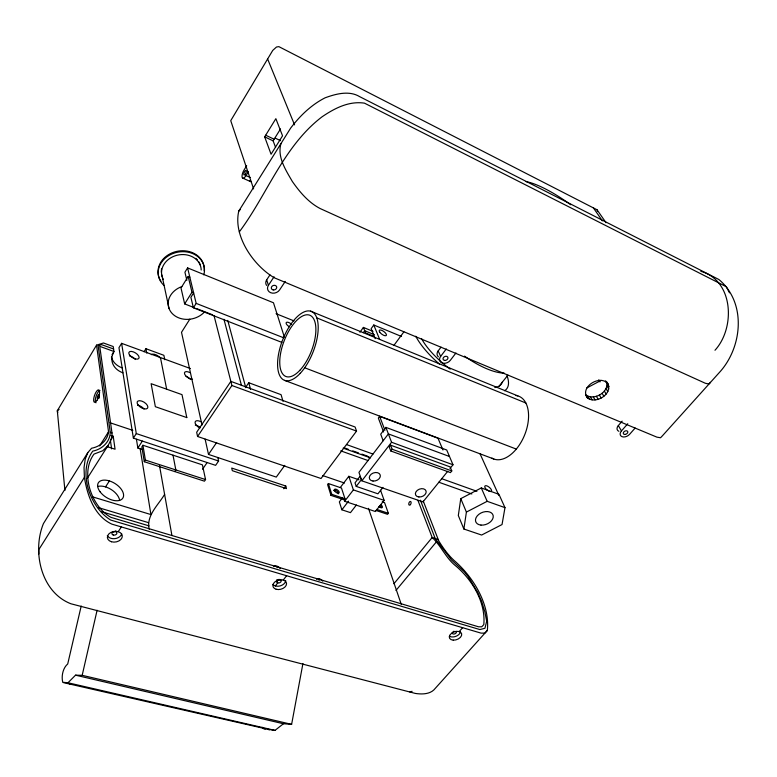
<?xml version="1.0" encoding="UTF-8"?>
<svg xmlns="http://www.w3.org/2000/svg" width="777" height="777" viewBox="0 0 777 777"><rect width="100%" height="100%" fill="white"/><g stroke="black" fill="none" stroke-linecap="round" stroke-linejoin="round"><path stroke-width="1.17" d="M423.271 501.068L438.733 540.86C443.414 548.513 448.717 555.963 455.613 561.79C474.116 578.37 489.996 605.021 487.334 630.468L435.314 688.305C430.749 694.395 422.144 694.463 415.297 693.424L70.94 603.778C40.792 592.152 32.032 551.175 43.463 523.543L87.782 452.651L91.579 448.242C100.048 446.658 107.479 440.734 108.547 431.75L96.533 345.143L103.477 342.987L113.219 346.532L113.957 351.495L112.228 355.575A20.241 16.171 -8.1 0 0 122.892 372.805M38.85 554.001L38.899 549.475L84.402 477.36L84.033 467.657L85.198 459.246L87.782 452.651M64.918 490.501L57.313 410.751L96.533 345.143M607.119 382.352C614.18 392.968 596.425 404.807 587.461 397.921L585.741 394.91C594.201 401.087 609.809 391.919 606.526 381.361M113.597 348.99L101.602 344.667L98.125 345.755L110.256 432.352C110.072 442.055 101.884 449.368 92.754 451.136C77.622 471.921 89.763 507.332 110.674 520.046L479.875 629.564L484.945 628.263L486.693 621.279L484.848 611.761L481.517 601.019L477.612 592.307L468.21 576.631L464.364 571.862L451.427 559.848L435.198 538.51L420.415 500.223M460.761 498.649L458.323 515.539L463.869 529.011L481.623 535.042L502.039 524.543L504.982 507.643L498.951 494.327L481.284 487.956L460.761 498.649L466.404 512.082L463.869 529.011M81.196 606.05L67.725 663.956C62.888 667.997 61.208 676.262 62.743 682.274L67.987 682.769L75.524 675.174L283.43 723.746L291.618 724.358L302.933 663.519M75.524 675.174L82.177 675.32L97.096 610.256M280.953 143.609C277.049 157.071 285.887 170.241 292.317 181.449C299.776 192.084 308.459 202.447 320.163 208.547L705.293 383.246L708.857 384.032L710.499 382.352M238.782 211.072C232.906 235.965 253.564 265.676 274.417 277.845L656.915 437.15L660.547 437.752L662.392 435.839L720.726 370.979C742.569 345.668 746.27 302.272 718.871 279.506L359.605 96.62C349.135 90.258 335.81 93.891 325.097 97.815C311.247 104.866 299.99 115.822 290.647 128.098L238.782 211.072L240.346 209.518M149.213 529.224C146.018 515.51 158.285 505.147 164.607 494.357M87.238 478.409L107.945 445.697C110.363 441.414 112.947 436.373 111.762 431.352L99.728 346.338L113.957 351.495L112.073 354.594L112.568 354.778M190.375 368.531L121.61 343.337L118.959 347.698L133.372 438.111L215.608 465.345L218.599 461.023L217.793 457.488M246.668 165.754L244.124 169.891A5.895 2.156 -66.9 0 0 242.171 177.418A5.895 2.156 -66.9 0 0 246.008 175.592L248.368 171.785M264.666 136.859L275.864 118.677L282.546 135.82L271.066 154.234L264.666 136.859L273.115 140.851L275.582 147.416M284.363 337.072L273.475 302.768L187.597 267.9L184.926 272.222L186.849 280.303M189.831 277.117L188.18 276.457L181.002 288.014L184.664 303.904L194.736 307.847M273.115 140.851L280.516 128.933M144.046 351.767L145.94 348.718L163.889 355.312L164.763 359.702M184.664 303.904L191.977 292.249L188.18 276.457M99.631 445.94L108.547 431.75M239.287 231.925C267.405 194.24 283.634 146.105 322.018 116.841C334.479 108.353 348.922 100.796 364.491 103.156L726.34 286.732L729.486 292.812M281.866 342.395L193.395 307.799L196.173 303.389L187.597 267.9M110.975 435.499L113.219 436.237L110.451 440.608L111.606 448.892M189.811 319.192L181.507 332.303L202.01 425.058M133.372 438.111L136.286 433.585L121.61 343.337M105.555 486.888L109.402 480.924M142.385 449.514L137.85 448.028L142.346 441.083M142.919 445.25L141.851 446.892L144.299 461.723L204.448 481.177L205.555 479.574L202.409 464.86L142.919 445.25L145.386 460.071L144.299 461.723M266.589 285.402A6.595 5.439 -18.1 0 1 266.676 279.866L269.959 274.883M285.256 281.429L279.594 289.938A6.624 5.449 -18.1 0 1 270.649 292.696A6.624 5.449 -18.1 0 1 268.415 285.334L274.067 276.767M118.211 531.682L121.367 526.942M197.572 436.48L196.668 432.265L230.847 381.381L355.099 427.01L356.546 431.089L321.037 478.506L197.572 436.48L231.905 385.509L214.025 315.617M174.738 471.561L175.835 469.939L173.009 455.167M245.425 387.655L248.766 382.74L281.06 394.667L283.032 401.311M284.77 465.384L276.272 477.088L208.498 454.409L216.647 442.511M202.544 469.24L207.138 462.548M714.986 350.262C735.489 327.865 733.731 280.536 700.844 271.319M359.926 332.255L363.383 327.418L372.999 331.381M363.306 332.663L364.695 330.73L374.339 334.683M401.524 336.48L373.786 325L371.153 328.652L375.184 338.655M283.76 488.762L285.771 486.013L231.701 468.055L232.323 470.687L286.499 488.626L285.771 486.013M393.871 345.454L403.885 331.857M107.945 445.697L102.778 450.728L94.017 454.079C79.914 472.834 91.2 506.701 110.975 517.365L478.574 626.806L481.73 626.796L483.809 624.64C485.858 602.175 472.125 579.496 455.176 565.442C445.668 557.663 441.025 545.677 432.187 537.509L417.909 500.339M344.172 499.796L344.969 498.756L341.472 487.995L328.38 483.547L327.593 484.595L330.983 495.386L344.172 499.796L344.638 501.252L375.359 511.519L384.149 500.369L380.526 490.209M442.958 449.99L438.014 438.267L379.642 416.336L378.35 418.055L383.615 432.002M438.403 356.798A6.167 4.672 -25 0 1 438.17 350.922L441.025 347.164M330.983 495.386L331.779 494.337L328.38 483.547M450.009 468.482L453.01 464.772L446.736 450.009L385.897 427.379L380.711 434.178L383.168 440.744M340.219 487.597L348.834 476.301L358.993 479.807M455.973 352.972L450.31 360.343A6.197 4.672 -24.9 0 1 441.996 362.908A6.197 4.672 -24.9 0 1 440.656 356.361L446.309 348.941M342.278 498.057L339.345 501.884L341.88 509.799L350.466 512.635L356.39 505.011M275.369 585.945L277.71 582.896L276.884 579.603M283.275 580.05L286.596 575.718M344.638 501.252L353.38 489.898L348.834 476.301M356.216 486.392L361.237 479.875L360.013 476.33L355.021 482.847L356.216 486.392L377.923 493.813L382.954 487.383M447.756 471.27L422.96 501.923L361.849 480.817L391.559 442.249L385.897 427.379M390.569 445.163L389.228 446.901L390.763 450.971L450.437 472.61L451.796 470.93L450.097 466.89L390.569 445.163L392.113 449.232L451.796 470.93M341.88 509.799L348.533 501.175M390.763 450.971L392.113 449.232M382.265 501.835L384.557 502.612L388.364 513.306L387.558 514.316L375.913 510.421M499.213 386.043L507.915 375.174M393.91 583.721L432.187 537.509L438.199 539.5M395.969 590.442L436.684 541.53M618.871 431.303A5.76 3.904 -28.2 0 1 618.327 425.573L622.173 421.173M635.139 428.04L629.623 434.294A5.789 3.904 -28.1 0 1 621.979 436.655A5.789 3.904 -28.1 0 1 621.454 430.924L627.758 423.737M459.188 631.594L462.645 627.69M487.334 630.468L484.848 633.1L481.05 633.129L111.869 524.135C94.26 516.006 87.267 495.221 84.402 477.36M262.131 727.301L263.597 728.603L274.99 730.39L283.43 723.746M57.313 410.751L59.101 409.44M586.625 388.044L601.087 380.409M466.404 512.082L487.169 501.311L504.982 507.643M409.877 692.016L412.101 691.326M63.384 682.614L265.501 728.758L263.597 728.603M67.987 682.769L274.99 730.39M82.177 675.32L291.618 724.358M101.797 511.761L149.048 525.874M98.019 507.507L148.524 522.659M92.405 496.814L150.932 514.568L140.083 448.329M110.256 432.352L112.005 432.886M107.119 446.649L115.064 449.223L113.219 436.237M145.386 460.071L205.555 479.574M136.286 433.585L218.599 461.023M331.779 494.337L344.969 498.756M376.719 509.401L388.364 513.306M110.023 422.746L132.838 430.371M353.38 489.898L384.149 500.369M322.727 475.582L344.493 483.032M340.744 450.864L368.133 460.586M344.803 448.028L348.213 449.242M352.758 450.864L358.45 452.894M361.859 454.118L367.54 456.138M343.162 448.125L370.493 457.867M438.791 482.216L471.814 493.978M346.717 444.638L372.979 454.05M441.501 478.613L476.903 491.297M391.559 442.249L453.01 464.772M231.905 385.509L356.546 431.089M449.494 456.507L388.383 433.916L358.945 472.377L361.849 480.817M284.557 380.361L493.793 458.993M304.71 367.783L516.297 449.087M196.979 308.722L212.645 314.85M196.173 303.389L283.605 337.772M191.977 292.249L193.648 292.91L190.889 297.29L193.395 307.799M276.058 313.685L294.027 320.911M316.793 317.89L525.874 403.01M374.514 336.606L365.569 332.945L363.383 327.418M310.479 311.111L517.851 395.901M268.473 729.545L269.298 729.914M242.511 177.991L249.941 181.342M246.008 175.592L250.272 177.515M275.204 138.131L280.536 140.666M265.676 135.217L274.126 139.219M606.05 222.727L597.037 209.771L278.865 46.639L276.486 47.018L272.737 50.418L230.74 120.668L253.603 188.898M69.406 683.809L70.056 684.148M57.945 412.14L57.304 411.198M587.461 397.921C579.05 387.014 601.009 373.543 608.313 384.343M593.414 207.915L602.398 220.862M607.167 383.595L608.945 386.587M605.429 380.856L607.284 383.964M607.002 386.072L608.779 389.063M606.05 388.626L607.818 391.618M598.756 379.827L599.99 381.915M604.37 391.074L606.138 394.065M602.097 393.259L603.855 396.26M618.327 425.573L621.454 430.924M599.368 395.027L601.116 398.028M596.377 396.27L598.115 399.281M597.037 209.771L597.503 211.402M593.317 396.901L595.056 399.912M590.403 396.882L592.123 399.883M587.82 396.202L589.539 399.213M438.17 350.922L440.656 356.361M480.05 453.817L498.902 495.512M481.284 487.956L487.169 501.311M267.618 58.974L294.561 124.874M373.786 325L379.652 339.432M379.642 416.336L384.926 430.283M368.687 456.546L369.376 458.488M368.473 508.333L401.253 604.312M266.676 279.866L268.415 285.334M248.766 382.74L250.573 389.403M227.748 320.415L245.649 387.218M223.951 319.289L241.492 385.567M205.128 439.151L208.498 454.409M162.403 277.486L169.036 308.488M160.45 357.566L166.657 389.19M145.94 348.718L146.756 353.108M159.518 465.734L171.921 535.499M136.431 439.277L137.85 448.028M526.087 181.643A58.906 15.093 36.9 0 1 570.726 204.749M251.117 181.429A5.876 2.176 -66.8 0 1 249.592 180.759M515.792 395.493A33.78 19.823 -67.9 0 1 525.067 433.867A33.78 19.823 -67.9 0 1 491.928 458.1M289.442 326.796A4.079 1.7 34.5 0 1 286.257 322.542A4.079 1.7 34.5 0 1 291.462 324.203M487.645 490.481A4.196 1.768 39.4 0 1 484.935 486.013A4.196 1.768 39.4 0 1 489.84 487.781A4.196 1.768 39.4 0 1 490.85 491.637M489.413 491.433A4.196 1.768 39.4 0 1 488.539 491.045M162.199 276.544A19.93 16.754 -11.4 0 1 161.606 274.436M161.344 272.251A19.93 16.754 -11.4 0 1 161.587 268.92M195.804 258.333A19.93 16.754 -11.4 0 1 197.426 259.974M198.757 261.791A19.93 16.754 -11.4 0 1 200.194 264.782M163.325 279.497A19.949 16.754 -11.4 0 1 176.981 255.264A19.949 16.754 -11.4 0 1 201.194 270.017M163.898 285.334A23.291 19.561 -11.4 0 1 175.932 252.574A23.291 19.561 -11.4 0 1 203.797 274.873M204.672 311.732A20.561 16.958 -11.8 0 1 171.979 313.286A20.561 16.958 -11.8 0 1 181.828 286.587M160.917 281.196A23.261 19.551 -11.4 0 1 176.301 251.495A23.261 19.551 -11.4 0 1 204.157 270.872M504.127 373.096A51.525 18.25 37.2 0 1 464.549 356.148M439.393 364.063A58.333 21.367 37.2 0 1 415.753 336.237M507.022 375.689A58.333 21.367 37.2 0 1 504.642 390.734M502.224 382.177A51.175 18.735 37.2 0 1 494.823 387.538M450.165 369.124A51.175 18.735 37.2 0 1 421.522 338.587M273.854 566.598A4.371 2.399 37.6 0 1 280.215 568.492M277 567.385A2.399 1.321 37.6 0 1 277.535 567.598M121.678 533.906A7.479 5.342 -8.3 0 1 114.821 538.655A7.479 5.342 -8.3 0 1 107.333 535.528M278.341 579.875A2.312 1.573 -14.7 0 1 281.109 581.371A2.312 1.573 -14.7 0 1 277.544 582.837A2.312 1.573 -14.7 0 1 277.787 580.098M279.147 579.331A2.302 1.573 -14.7 0 1 278.593 579.555M455.934 631.361A2.146 1.36 -19.7 0 1 455.749 633.294A2.146 1.36 -19.7 0 1 452.952 633.906A2.146 1.36 -19.7 0 1 452.641 632.089M453.477 631.458A2.146 1.36 -19.7 0 1 454.001 631.254M285.693 580.536A6.935 4.73 -14.7 0 1 280.507 585.8A6.935 4.73 -14.7 0 1 272.921 584.489M122.106 367.851A20.153 16.142 -8 0 1 111.432 356.973M460.489 631.769A6.439 4.07 -19.7 0 1 456.06 636.256A6.439 4.07 -19.7 0 1 449.485 636.198M115.802 531.021A2.486 1.777 -8.3 0 1 112.84 531.633M95.989 402.807A6.585 2.195 -70.9 0 1 96.057 396.367A6.585 2.195 -70.9 0 1 99.961 390.413M99.067 396.493A2.195 0.728 -70.9 0 1 97.387 398.63A2.195 0.728 -70.9 0 1 98.155 395.192A2.195 0.728 -70.9 0 1 99.184 395.959M98.912 398.436A2.195 0.728 -70.9 0 1 99.087 397.416M318.706 580.001A2.37 1.272 38.7 0 1 319.619 580.069M316.589 579.302A4.303 2.312 38.7 0 1 322.727 581.128M97.562 486.548A14.394 8.226 32 0 1 111.072 489.432A14.394 8.226 32 0 1 119.629 500.281M107.614 446.115A6.459 3.506 31.3 0 1 107.566 447.115M151.311 354.671A5.866 2.807 32.1 0 1 160.208 357.935M192.531 379.254A5.662 2.7 33 0 1 184.635 374.106A5.662 2.7 33 0 1 189.976 372.63M199.718 427.904A5.905 2.962 33.7 0 1 195.105 422.125A5.905 2.962 33.7 0 1 200.796 421.678M185.946 376.262A5.653 2.719 33 0 1 190.559 379.487M129.4 355.856A5.808 2.826 31.6 0 1 135.421 359.518M137.684 405.215A6.051 3.098 32.1 0 1 143.978 409.003M195.28 425.068A5.895 2.972 33.7 0 1 200.408 427.709M379.798 505.536A2.817 1.34 38.3 0 1 381.507 507.546M333.634 490.578A2.865 1.389 37.3 0 1 336.616 490.967A2.865 1.389 37.3 0 1 338.316 493.851M380.604 504.516A2.817 1.34 38.3 0 1 382.245 507.527A2.817 1.34 38.3 0 1 378.904 506.565M186.801 417.589L155.351 406.692L151.126 383.683L182.003 394.638L186.801 417.589M245.134 174.378A2.457 0.894 -66.9 0 0 246.124 170.532A2.457 0.894 -66.9 0 0 243.929 173.271A2.457 0.894 -66.9 0 0 245.134 174.378M273.261 289.928A2.758 2.273 -18.1 0 0 276.651 286.82A2.758 2.273 -18.1 0 0 272.135 286.159A2.758 2.273 -18.1 0 0 273.261 289.928M444.599 360.402A2.584 1.952 -24.9 0 0 447.94 357.595A2.584 1.952 -24.9 0 0 443.929 357.061A2.584 1.952 -24.9 0 0 444.599 360.402M625.106 434.421A2.409 1.622 -28.1 0 0 627.69 431.497A2.409 1.622 -28.1 0 0 623.844 431.905A2.409 1.622 -28.1 0 0 625.106 434.421M300.243 373.329A36.995 16.366 -68.7 0 0 314.19 313.374A36.995 16.366 -68.7 0 0 279.244 350.854A36.995 16.366 -68.7 0 0 300.243 373.329M299.854 370.318A32.887 14.549 -68.7 0 0 312.325 316.987A32.887 14.549 -68.7 0 0 281.255 350.204A32.887 14.549 -68.7 0 0 299.854 370.318M480.982 525.087A9.275 6.284 -22.3 0 0 493.181 515.627A9.275 6.284 -22.3 0 0 478.914 514.287A9.275 6.284 -22.3 0 0 480.982 525.087M418.89 496.969A5.585 3.924 -20.8 0 0 426.107 491.19A5.585 3.924 -20.8 0 0 417.327 490.326A5.585 3.924 -20.8 0 0 418.89 496.969M373.018 481.05A5.692 4.089 -19.4 0 0 380.264 475.126A5.692 4.089 -19.4 0 0 371.192 474.203A5.692 4.089 -19.4 0 0 373.018 481.05M379.71 332.129A4.332 1.671 36 0 0 386.014 335.654A4.332 1.671 36 0 0 382.711 330.817A4.332 1.671 36 0 0 379.71 332.129M111.461 541.754A7.498 5.342 -8.4 0 0 122.29 535.897A7.498 5.342 -8.4 0 0 110.761 532.507A7.498 5.342 -8.4 0 0 111.461 541.754M276.156 589.248A6.954 4.73 -14.7 0 0 286.548 583.838A6.954 4.73 -14.7 0 0 276.447 580.866A6.954 4.73 -14.7 0 0 276.156 589.248M113.277 535.013A2.496 1.777 -8.3 0 0 116.871 533.061A2.496 1.777 -8.3 0 0 113.034 531.934A2.496 1.777 -8.3 0 0 113.277 535.013M410.431 504.613A1.933 1.059 -71.2 0 0 410.625 501.515A1.933 1.059 -71.2 0 0 408.77 503.826A1.933 1.059 -71.2 0 0 410.431 504.613M453.234 640.141A6.449 4.07 -19.7 0 0 461.664 633.857A6.449 4.07 -19.7 0 0 451.612 633.245A6.449 4.07 -19.7 0 0 453.234 640.141M97.154 400.087A6.585 2.185 -70.9 0 0 98.883 389.899A6.585 2.185 -70.9 0 0 93.794 398.242A6.585 2.185 -70.9 0 0 97.154 400.087M100.126 491.851A14.433 8.178 32 0 0 122.494 498.591A14.433 8.178 32 0 0 109.217 480.866A14.433 8.178 32 0 0 100.126 491.851M129.817 355.371A5.818 2.807 31.6 0 0 138.704 358.585A5.818 2.807 31.6 0 0 133.353 351.874A5.818 2.807 31.6 0 0 129.817 355.371M138.189 405.118A6.07 3.089 32.1 0 0 147.465 408.294A6.07 3.089 32.1 0 0 141.832 401.117A6.07 3.089 32.1 0 0 138.189 405.118M334.654 490.909A2.865 1.389 37.3 0 0 338.859 493.084A2.865 1.389 37.3 0 0 336.781 489.539A2.865 1.389 37.3 0 0 334.654 490.909"/></g></svg>
